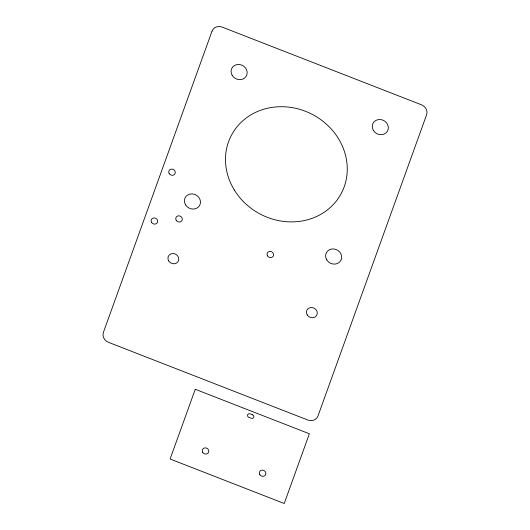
<?xml version="1.0" encoding="UTF-8"?>
<svg xmlns="http://www.w3.org/2000/svg" width="530" height="530" viewBox="0 0 530 530"><rect width="100%" height="100%" fill="white"/><g stroke="black" fill="none" stroke-linecap="round" stroke-linejoin="round"><path stroke-width="0.79" d="M212.04 31.111L103.39 332.383A8.175 7.4 28 0 0 108.478 342.327L307.837 420.038A8.175 7.4 28 0 0 317.96 416.03L426.61 114.758A8.175 7.4 28 0 0 421.522 104.821L222.163 27.103A8.175 7.4 28 0 0 212.04 31.111M195.259 389.285L170.11 459.013L284.226 503.5L309.374 433.765L195.259 389.285M252.452 414.758L250.167 413.87A2.047 1.848 28 0 0 247.636 414.871A2.047 1.848 28 0 0 248.908 417.355L251.194 418.243A2.047 1.848 28 0 0 253.724 417.242A2.047 1.848 28 0 0 252.452 414.758M168.706 260.952A5.558 5.028 28 0 0 178.14 261.502A5.558 5.028 28 0 0 173.25 253.512A5.558 5.028 28 0 0 168.706 260.952M307.201 314.939A5.558 5.028 28 0 0 316.635 315.489A5.558 5.028 28 0 0 311.739 307.499A5.558 5.028 28 0 0 307.201 314.939M267.504 255.877A3.352 3.034 28 0 0 273.195 256.209A3.352 3.034 28 0 0 270.247 251.392A3.352 3.034 28 0 0 267.504 255.877M151.587 222.401A3.352 3.034 28 0 0 157.278 222.732A3.352 3.034 28 0 0 154.329 217.916A3.352 3.034 28 0 0 151.587 222.401M169.196 173.588A3.352 3.034 28 0 0 174.88 173.919A3.352 3.034 28 0 0 171.932 169.103A3.352 3.034 28 0 0 169.196 173.588M176.212 220.288A3.352 3.034 28 0 0 181.903 220.619A3.352 3.034 28 0 0 178.954 215.803A3.352 3.034 28 0 0 176.212 220.288M373.431 130.499A8.208 7.427 28 0 0 387.357 131.314A8.208 7.427 28 0 0 380.136 119.515A8.208 7.427 28 0 0 373.431 130.499M185.566 204.878A8.208 7.427 28 0 0 199.492 205.686A8.208 7.427 28 0 0 192.271 193.894A8.208 7.427 28 0 0 185.566 204.878M234.3 189.972A62.149 56.233 28 0 0 339.75 196.107A62.149 56.233 28 0 0 285.074 106.815A62.149 56.233 28 0 0 234.3 189.972M232.239 75.459A8.208 7.427 28 0 0 246.172 76.274A8.208 7.427 28 0 0 238.944 64.474A8.208 7.427 28 0 0 232.239 75.459M326.758 259.919A8.208 7.427 28 0 0 340.684 260.727A8.208 7.427 28 0 0 333.463 248.934A8.208 7.427 28 0 0 326.758 259.919M202.738 452.362A3.352 3.034 28 0 0 208.429 452.693A3.352 3.034 28 0 0 205.474 447.876A3.352 3.034 28 0 0 202.738 452.362M259.793 474.602A3.352 3.034 28 0 0 265.484 474.933A3.352 3.034 28 0 0 262.535 470.117A3.352 3.034 28 0 0 259.793 474.602"/></g></svg>
